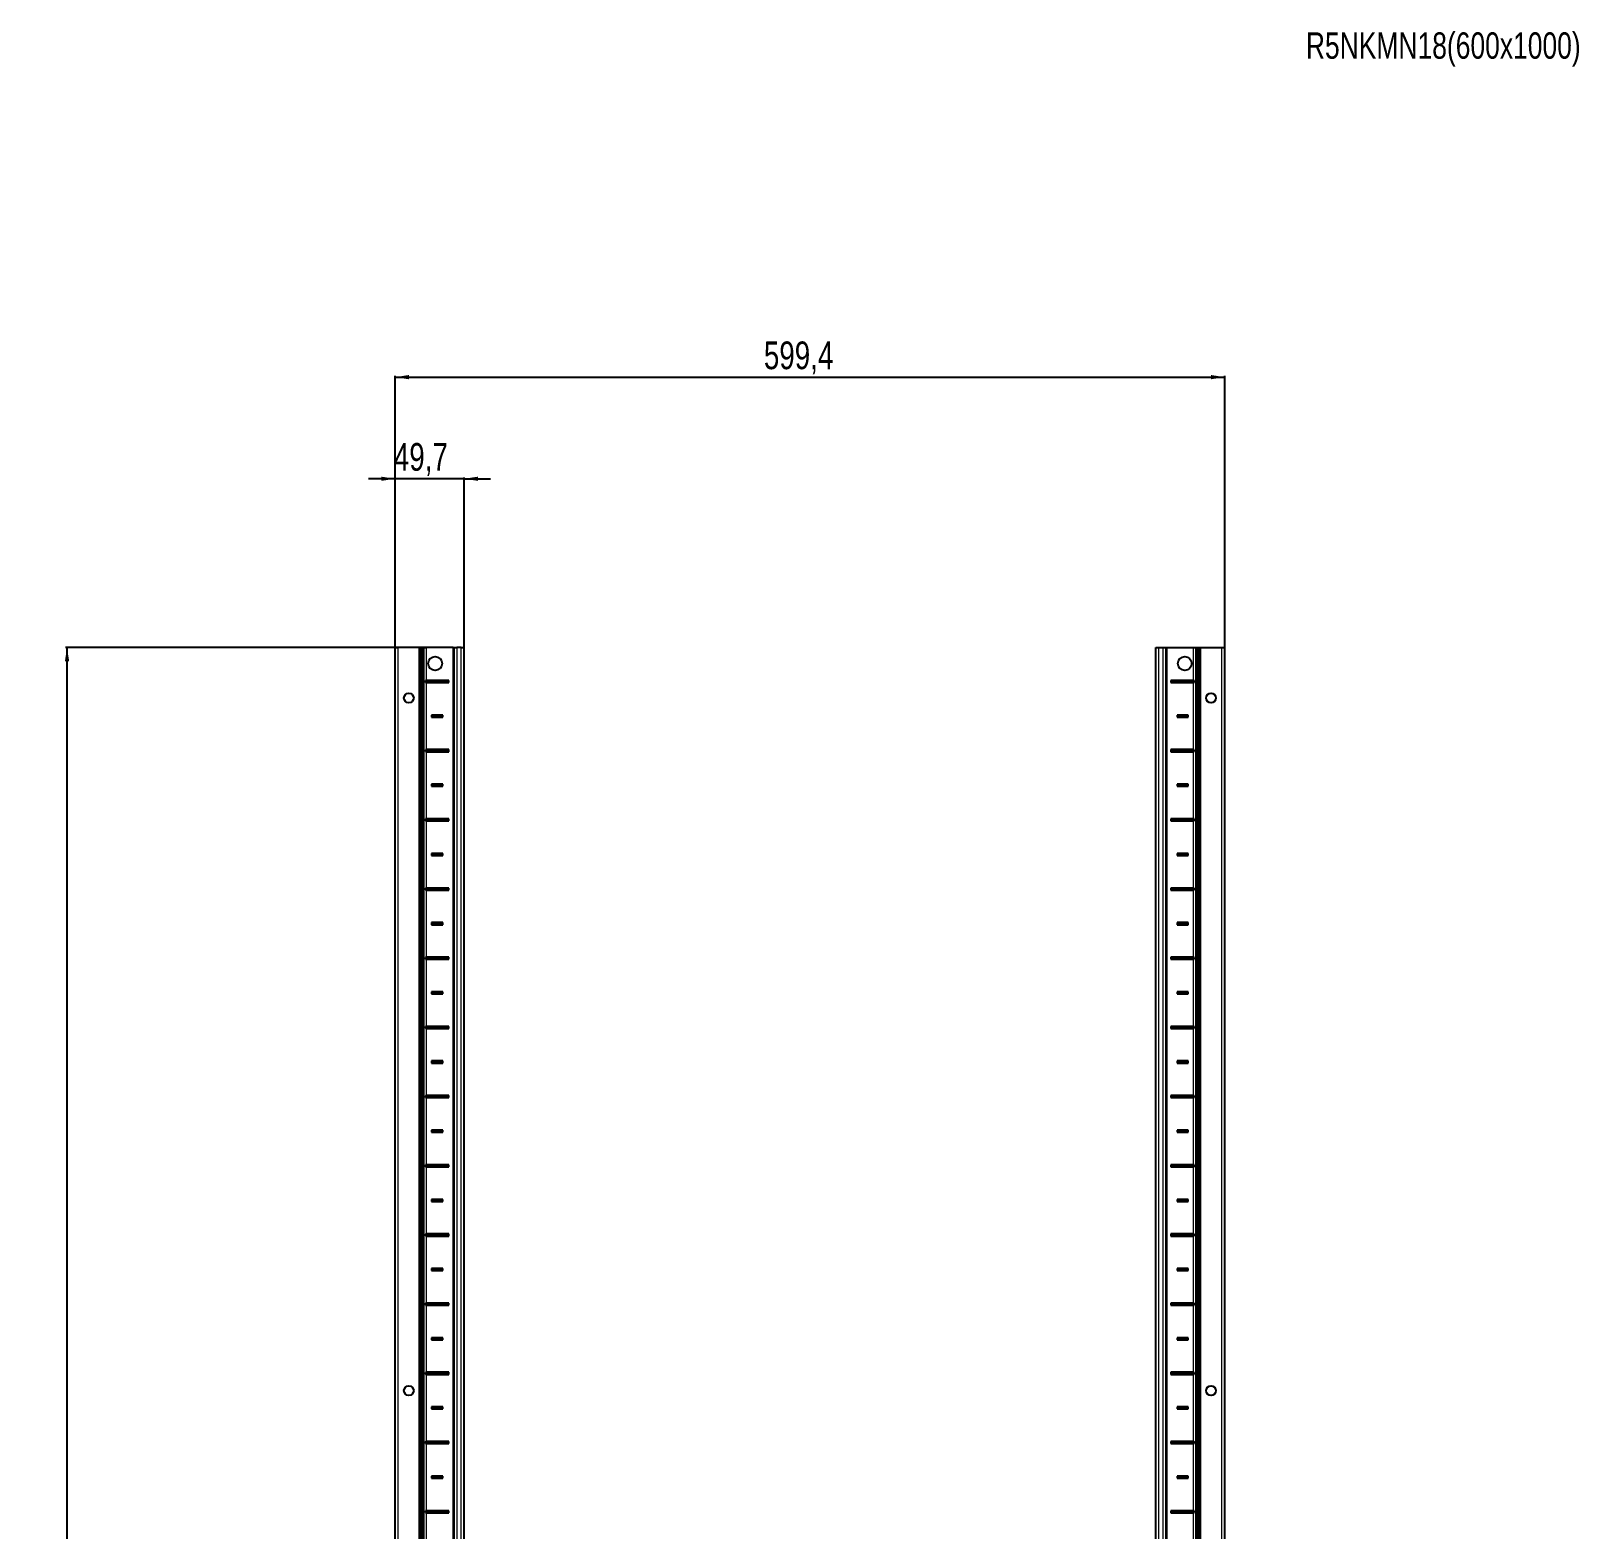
# Model space of a CAD drawing. Header units: millimetres. Extents: x -199 to 4666, y -2247 to 1507.
# Drawn here: x -199 to 919, y 210 to 1293 of the extents above; entities that cross this region are included whole.
import ezdxf

# ---------------------------------------------------------------- set-up
doc = ezdxf.new("R2010")
doc.units = ezdxf.units.MM
doc.layers.add('FORMAT', color=7, linetype='Continuous')
doc.styles.add('SLDTEXTSTYLE0', font='TXT', dxfattribs={"width": 0.75})
doc.dimstyles.new('SLDDIMSTYLE0', dxfattribs={"dimtxt": 20, "dimasz": 10, "dimexe": 0, "dimexo": 0.0625, "dimgap": 5, "dimtad": 2, "dimdec": 1, "dimrnd": 1e-09, "dimzin": 12, "dimdsep": 46, "dimtxsty": 'SLDTEXTSTYLE0', "dimsah": 1, "dimcen": 0.09, "dimadec": 0, "dimazin": 3, "dimtfac": 1, "dimtofl": 0, "dimtmove": 0, "dimatfit": 3, "dimfxl": 0, "dimfrac": 2, "dimtolj": 1, "dimtzin": 12, "dimarcsym": 0})
doc.dimstyles.new('SLDDIMSTYLE1', dxfattribs={"dimtxt": 20, "dimasz": 10, "dimexe": 0, "dimexo": 0.0625, "dimgap": 5, "dimtad": 2, "dimdec": 1, "dimrnd": 1e-09, "dimzin": 12, "dimdsep": 46, "dimtxsty": 'SLDTEXTSTYLE0', "dimsah": 1, "dimcen": 0.09, "dimadec": 0, "dimazin": 3, "dimtfac": 1, "dimtmove": 0, "dimatfit": 0, "dimfxl": 0, "dimfrac": 2, "dimtolj": 1, "dimtzin": 12, "dimarcsym": 0})

# ---------------------------------------------------------------- blocks, each defined once
blk = doc.blocks.new('_D')
at = {"layer": 'FORMAT'}
for p, q in [((86.4, 847.2), (-174.2, 847.2)), ((-173.2, 847.2), (-173.2, -851.8)), ((86.4, -851.8), (-174.2, -851.8))]:
    blk.add_line(p, q, dxfattribs=at)
for points in [[(-173.2, 847.2), (-174.7, 837.2), (-171.6, 837.2)], [(-173.2, -851.8), (-171.6, -841.8), (-174.7, -841.8)]]:
    blk.add_solid(points, dxfattribs=at)
at = {"layer": 'FORMAT', "insert": (-198.9, -31.8), "char_height": 20, "attachment_point": 1, "rotation": 90, "style": 'SLDTEXTSTYLE0'}
blk.add_mtext('1699', dxfattribs=at)
blk = doc.blocks.new('_D_1')
at = {"layer": 'FORMAT'}
for p, q in [((64, 847.2), (64, 1043.6)), ((64, 1042.6), (663.4, 1042.6)), ((663.4, 847.2), (663.4, 1043.6))]:
    blk.add_line(p, q, dxfattribs=at)
for points in [[(64, 1042.6), (74, 1041.1), (74, 1044.2)], [(663.4, 1042.6), (653.4, 1044.2), (653.4, 1041.1)]]:
    blk.add_solid(points, dxfattribs=at)
at = {"layer": 'FORMAT', "insert": (330.4, 1068.4), "char_height": 20, "attachment_point": 1, "style": 'SLDTEXTSTYLE0'}
blk.add_mtext('599,4', dxfattribs=at)
blk = doc.blocks.new('_D_2')
at = {"layer": 'FORMAT'}
for p, q in [((64, 969.2), (44.7, 969.2)), ((64, 847.2), (64, 970.2)), ((113.7, 969.2), (64, 969.2)), ((113.7, 847.2), (113.7, 970.2)), ((113.7, 969.2), (132.9, 969.2))]:
    blk.add_line(p, q, dxfattribs=at)
for points in [[(64, 969.2), (54, 970.7), (54, 967.7)], [(113.7, 969.2), (123.7, 967.7), (123.7, 970.7)]]:
    blk.add_solid(points, dxfattribs=at)
at = {"layer": 'FORMAT', "insert": (63, 995), "char_height": 20, "attachment_point": 1, "style": 'SLDTEXTSTYLE0'}
blk.add_mtext('49,7', dxfattribs=at)

msp = doc.modelspace()

# ---------------------------------------------------------------- linework, layer by layer
at = {"color": 7, "linetype": 'Continuous', "lineweight": 25}
for p, q in [((63.98, -851.79), (63.98, 847.21)), ((63.98, 847.21), (65.98, 847.21)), ((81.33, 847.21), (65.98, 847.21)), ((81.33, 847.21), (81.98, 847.21)), ((81.98, -851.79), (81.98, 847.21)), ((81.98, 847.21), (82.56, 847.21)), ((83.77, 847.21), (82.56, 847.21)), ((83.77, -851.79), (83.77, 847.21)), ((83.8, 847.21), (83.77, 847.21)), ((83.8, -851.79), (83.8, 847.21)), ((85.01, 847.21), (83.8, 847.21)), ((85.01, 847.21), (86.42, 847.21)), ((105.83, 847.21), (86.42, 847.21)), ((105.83, 847.21), (106.48, 847.21)), ((106.48, -851.79), (106.48, 847.21)), ((106.48, 847.21), (108.48, 847.21)), ((111.68, 847.21), (108.48, 847.21)), ((111.68, 847.21), (113.68, 847.21)), ((113.68, 847.21), (113.68, -851.79)), ((613.68, -851.79), (613.68, 847.21)), ((613.68, 847.21), (615.68, 847.21)), ((615.68, 847.21), (618.88, 847.21)), ((618.88, 847.21), (620.88, 847.21)), ((620.88, 847.21), (620.88, -851.79)), ((620.88, 847.21), (621.53, 847.21)), ((621.53, 847.21), (640.93, 847.21)), ((640.93, 847.21), (642.34, 847.21)), ((642.34, 847.21), (643.55, 847.21)), ((643.55, 847.21), (643.55, -851.79)), ((643.55, 847.21), (643.58, 847.21)), ((643.58, 847.21), (643.58, -851.79)), ((643.58, 847.21), (644.79, 847.21)), ((644.79, 847.21), (645.38, 847.21)), ((645.38, 847.21), (645.38, -851.79)), ((645.38, 847.21), (646.03, 847.21)), ((646.03, 847.21), (661.38, 847.21)), ((661.38, 847.21), (663.38, 847.21)), ((663.38, 847.21), (663.38, -851.79)), ((85.93, 823.35), (85.93, 822.06)), ((86.58, 822.71), (85.93, 823.35)), ((86.58, 822.71), (85.93, 822.06)), ((102.83, 823.46), (86.42, 823.46)), ((86.42, 821.96), (102.83, 821.96)), ((102.08, 822.71), (86.58, 822.71)), ((102.08, 822.71), (102.83, 823.46)), ((102.08, 822.71), (102.83, 821.96)), ((102.83, 821.96), (102.83, 823.46)), ((625.28, 822.71), (624.53, 823.46)), ((640.93, 823.46), (624.53, 823.46)), ((624.53, 823.46), (624.53, 821.96)), ((625.28, 822.71), (624.53, 821.96)), ((624.53, 821.96), (640.93, 821.96)), ((625.28, 822.71), (640.78, 822.71)), ((640.78, 822.71), (641.42, 823.35)), ((640.78, 822.71), (641.42, 822.06)), ((641.42, 822.06), (641.42, 823.35)), ((98.33, 798.46), (90.33, 798.46)), ((90.33, 798.46), (90.33, 796.96)), ((91.08, 797.71), (90.33, 798.46)), ((91.08, 797.71), (90.33, 796.96)), ((90.33, 796.96), (98.33, 796.96)), ((97.58, 797.71), (91.08, 797.71)), ((97.58, 797.71), (98.33, 798.46)), ((97.58, 797.71), (98.33, 796.96)), ((98.33, 796.96), (98.33, 798.46)), ((629.78, 797.71), (629.03, 798.46)), ((637.03, 798.46), (629.03, 798.46)), ((629.03, 798.46), (629.03, 796.96)), ((629.78, 797.71), (629.03, 796.96)), ((629.03, 796.96), (637.03, 796.96)), ((629.78, 797.71), (636.28, 797.71)), ((636.28, 797.71), (637.03, 798.46)), ((636.28, 797.71), (637.03, 796.96)), ((637.03, 796.96), (637.03, 798.46)), ((85.93, 773.35), (85.93, 772.06)), ((86.58, 772.71), (85.93, 773.35)), ((86.58, 772.71), (85.93, 772.06)), ((102.83, 773.46), (86.42, 773.46)), ((86.42, 771.96), (102.83, 771.96)), ((102.08, 772.71), (86.58, 772.71)), ((102.08, 772.71), (102.83, 773.46)), ((102.08, 772.71), (102.83, 771.96)), ((102.83, 771.96), (102.83, 773.46)), ((625.28, 772.71), (624.53, 773.46)), ((640.93, 773.46), (624.53, 773.46)), ((624.53, 773.46), (624.53, 771.96)), ((625.28, 772.71), (624.53, 771.96)), ((624.53, 771.96), (640.93, 771.96)), ((625.28, 772.71), (640.78, 772.71)), ((640.78, 772.71), (641.42, 773.35)), ((640.78, 772.71), (641.42, 772.06)), ((641.42, 772.06), (641.42, 773.35)), ((98.33, 748.46), (90.33, 748.46)), ((90.33, 748.46), (90.33, 746.96)), ((91.08, 747.71), (90.33, 748.46)), ((91.08, 747.71), (90.33, 746.96)), ((90.33, 746.96), (98.33, 746.96)), ((97.58, 747.71), (91.08, 747.71)), ((97.58, 747.71), (98.33, 748.46)), ((97.58, 747.71), (98.33, 746.96)), ((98.33, 746.96), (98.33, 748.46)), ((629.78, 747.71), (629.03, 748.46)), ((629.03, 748.46), (629.03, 746.96)), ((637.03, 748.46), (629.03, 748.46)), ((629.78, 747.71), (629.03, 746.96)), ((629.03, 746.96), (637.03, 746.96)), ((629.78, 747.71), (636.28, 747.71)), ((636.28, 747.71), (637.03, 748.46)), ((636.28, 747.71), (637.03, 746.96)), ((637.03, 746.96), (637.03, 748.46)), ((85.93, 723.35), (85.93, 722.06)), ((86.58, 722.71), (85.93, 723.35)), ((86.58, 722.71), (85.93, 722.06)), ((102.83, 723.46), (86.42, 723.46)), ((86.42, 721.96), (102.83, 721.96)), ((102.08, 722.71), (86.58, 722.71)), ((102.08, 722.71), (102.83, 723.46)), ((102.08, 722.71), (102.83, 721.96)), ((102.83, 721.96), (102.83, 723.46)), ((625.28, 722.71), (624.53, 723.46)), ((640.93, 723.46), (624.53, 723.46)), ((624.53, 723.46), (624.53, 721.96)), ((625.28, 722.71), (624.53, 721.96)), ((624.53, 721.96), (640.93, 721.96)), ((625.28, 722.71), (640.78, 722.71)), ((640.78, 722.71), (641.42, 723.35)), ((640.78, 722.71), (641.42, 722.06)), ((641.42, 722.06), (641.42, 723.35)), ((98.33, 698.46), (90.33, 698.46)), ((90.33, 698.46), (90.33, 696.96)), ((91.08, 697.71), (90.33, 698.46)), ((91.08, 697.71), (90.33, 696.96)), ((90.33, 696.96), (98.33, 696.96)), ((97.58, 697.71), (91.08, 697.71)), ((97.58, 697.71), (98.33, 698.46)), ((97.58, 697.71), (98.33, 696.96)), ((98.33, 696.96), (98.33, 698.46)), ((629.78, 697.71), (629.03, 698.46)), ((637.03, 698.46), (629.03, 698.46)), ((629.03, 698.46), (629.03, 696.96)), ((629.78, 697.71), (629.03, 696.96)), ((629.03, 696.96), (637.03, 696.96)), ((629.78, 697.71), (636.28, 697.71)), ((636.28, 697.71), (637.03, 698.46)), ((636.28, 697.71), (637.03, 696.96)), ((637.03, 696.96), (637.03, 698.46)), ((85.93, 673.35), (85.93, 672.06)), ((86.58, 672.71), (85.93, 673.35)), ((86.58, 672.71), (85.93, 672.06)), ((102.83, 673.46), (86.42, 673.46)), ((86.42, 671.96), (102.83, 671.96)), ((102.08, 672.71), (86.58, 672.71)), ((102.08, 672.71), (102.83, 673.46)), ((102.08, 672.71), (102.83, 671.96)), ((102.83, 671.96), (102.83, 673.46)), ((625.28, 672.71), (624.53, 673.46)), ((640.93, 673.46), (624.53, 673.46)), ((624.53, 673.46), (624.53, 671.96)), ((625.28, 672.71), (624.53, 671.96)), ((624.53, 671.96), (640.93, 671.96)), ((625.28, 672.71), (640.78, 672.71)), ((640.78, 672.71), (641.42, 673.35)), ((640.78, 672.71), (641.42, 672.06)), ((641.42, 672.06), (641.42, 673.35)), ((98.33, 648.46), (90.33, 648.46)), ((90.33, 648.46), (90.33, 646.96)), ((91.08, 647.71), (90.33, 648.46)), ((91.08, 647.71), (90.33, 646.96)), ((90.33, 646.96), (98.33, 646.96)), ((97.58, 647.71), (91.08, 647.71)), ((97.58, 647.71), (98.33, 648.46)), ((97.58, 647.71), (98.33, 646.96)), ((98.33, 646.96), (98.33, 648.46)), ((629.78, 647.71), (629.03, 648.46)), ((629.03, 648.46), (629.03, 646.96)), ((637.03, 648.46), (629.03, 648.46)), ((629.78, 647.71), (629.03, 646.96)), ((629.03, 646.96), (637.03, 646.96)), ((629.78, 647.71), (636.28, 647.71)), ((636.28, 647.71), (637.03, 648.46)), ((636.28, 647.71), (637.03, 646.96)), ((637.03, 646.96), (637.03, 648.46)), ((85.93, 623.35), (85.93, 622.06)), ((86.58, 622.71), (85.93, 623.35)), ((86.58, 622.71), (85.93, 622.06)), ((102.83, 623.46), (86.42, 623.46)), ((86.42, 621.96), (102.83, 621.96)), ((102.08, 622.71), (86.58, 622.71)), ((102.08, 622.71), (102.83, 623.46)), ((102.08, 622.71), (102.83, 621.96)), ((102.83, 621.96), (102.83, 623.46)), ((625.28, 622.71), (624.53, 623.46)), ((640.93, 623.46), (624.53, 623.46)), ((624.53, 623.46), (624.53, 621.96)), ((625.28, 622.71), (624.53, 621.96)), ((624.53, 621.96), (640.93, 621.96)), ((625.28, 622.71), (640.78, 622.71)), ((640.78, 622.71), (641.42, 623.35)), ((640.78, 622.71), (641.42, 622.06)), ((641.42, 622.06), (641.42, 623.35)), ((98.33, 598.46), (90.33, 598.46)), ((90.33, 598.46), (90.33, 596.96)), ((91.08, 597.71), (90.33, 598.46)), ((91.08, 597.71), (90.33, 596.96)), ((90.33, 596.96), (98.33, 596.96)), ((97.58, 597.71), (91.08, 597.71)), ((97.58, 597.71), (98.33, 598.46)), ((97.58, 597.71), (98.33, 596.96)), ((98.33, 596.96), (98.33, 598.46)), ((629.78, 597.71), (629.03, 598.46)), ((629.03, 598.46), (629.03, 596.96)), ((637.03, 598.46), (629.03, 598.46)), ((629.78, 597.71), (629.03, 596.96)), ((629.03, 596.96), (637.03, 596.96)), ((629.78, 597.71), (636.28, 597.71)), ((636.28, 597.71), (637.03, 598.46)), ((636.28, 597.71), (637.03, 596.96)), ((637.03, 596.96), (637.03, 598.46)), ((85.93, 573.35), (85.93, 572.06)), ((86.58, 572.71), (85.93, 573.35)), ((86.58, 572.71), (85.93, 572.06)), ((102.83, 573.46), (86.42, 573.46)), ((86.42, 571.96), (102.83, 571.96)), ((102.08, 572.71), (86.58, 572.71)), ((102.08, 572.71), (102.83, 573.46)), ((102.08, 572.71), (102.83, 571.96)), ((102.83, 571.96), (102.83, 573.46)), ((640.93, 573.46), (624.53, 573.46)), ((624.53, 573.46), (624.53, 571.96)), ((625.28, 572.71), (624.53, 573.46)), ((625.28, 572.71), (624.53, 571.96)), ((624.53, 571.96), (640.93, 571.96)), ((625.28, 572.71), (640.78, 572.71)), ((640.78, 572.71), (641.42, 573.35)), ((640.78, 572.71), (641.42, 572.06)), ((641.42, 572.06), (641.42, 573.35)), ((98.33, 548.46), (90.33, 548.46)), ((90.33, 548.46), (90.33, 546.96)), ((91.08, 547.71), (90.33, 548.46)), ((97.58, 547.71), (98.33, 548.46)), ((98.33, 546.96), (98.33, 548.46)), ((629.78, 547.71), (629.03, 548.46)), ((629.03, 548.46), (629.03, 546.96)), ((637.03, 548.46), (629.03, 548.46)), ((636.28, 547.71), (637.03, 548.46)), ((637.03, 546.96), (637.03, 548.46)), ((91.08, 547.71), (90.33, 546.96)), ((90.33, 546.96), (98.33, 546.96)), ((97.58, 547.71), (91.08, 547.71)), ((97.58, 547.71), (98.33, 546.96)), ((629.78, 547.71), (629.03, 546.96)), ((629.03, 546.96), (637.03, 546.96)), ((629.78, 547.71), (636.28, 547.71)), ((636.28, 547.71), (637.03, 546.96)), ((85.93, 523.35), (85.93, 522.06)), ((86.58, 522.71), (85.93, 523.35)), ((86.58, 522.71), (85.93, 522.06)), ((102.83, 523.46), (86.42, 523.46)), ((86.42, 521.96), (102.83, 521.96)), ((102.08, 522.71), (86.58, 522.71)), ((102.08, 522.71), (102.83, 523.46)), ((102.08, 522.71), (102.83, 521.96)), ((102.83, 521.96), (102.83, 523.46)), ((625.28, 522.71), (624.53, 523.46)), ((640.93, 523.46), (624.53, 523.46)), ((624.53, 523.46), (624.53, 521.96)), ((625.28, 522.71), (624.53, 521.96)), ((624.53, 521.96), (640.93, 521.96)), ((625.28, 522.71), (640.78, 522.71)), ((640.78, 522.71), (641.42, 523.35)), ((640.78, 522.71), (641.42, 522.06)), ((641.42, 522.06), (641.42, 523.35)), ((98.33, 498.46), (90.33, 498.46)), ((90.33, 498.46), (90.33, 496.96)), ((91.08, 497.71), (90.33, 498.46)), ((91.08, 497.71), (90.33, 496.96)), ((90.33, 496.96), (98.33, 496.96)), ((97.58, 497.71), (91.08, 497.71)), ((97.58, 497.71), (98.33, 498.46)), ((97.58, 497.71), (98.33, 496.96)), ((98.33, 496.96), (98.33, 498.46)), ((629.78, 497.71), (629.03, 498.46)), ((637.03, 498.46), (629.03, 498.46)), ((629.03, 498.46), (629.03, 496.96)), ((629.78, 497.71), (629.03, 496.96)), ((629.03, 496.96), (637.03, 496.96)), ((629.78, 497.71), (636.28, 497.71)), ((636.28, 497.71), (637.03, 498.46)), ((636.28, 497.71), (637.03, 496.96)), ((637.03, 496.96), (637.03, 498.46)), ((85.93, 473.35), (85.93, 472.06)), ((86.58, 472.71), (85.93, 473.35)), ((86.58, 472.71), (85.93, 472.06)), ((102.83, 473.46), (86.42, 473.46)), ((86.42, 471.96), (102.83, 471.96)), ((102.08, 472.71), (86.58, 472.71)), ((102.08, 472.71), (102.83, 473.46)), ((102.08, 472.71), (102.83, 471.96)), ((102.83, 471.96), (102.83, 473.46)), ((625.28, 472.71), (624.53, 473.46)), ((640.93, 473.46), (624.53, 473.46)), ((624.53, 473.46), (624.53, 471.96)), ((625.28, 472.71), (624.53, 471.96)), ((624.53, 471.96), (640.93, 471.96)), ((625.28, 472.71), (640.78, 472.71)), ((640.78, 472.71), (641.42, 473.35)), ((640.78, 472.71), (641.42, 472.06)), ((641.42, 472.06), (641.42, 473.35)), ((98.33, 448.46), (90.33, 448.46)), ((90.33, 448.46), (90.33, 446.96)), ((91.08, 447.71), (90.33, 448.46)), ((91.08, 447.71), (90.33, 446.96)), ((97.58, 447.71), (91.08, 447.71)), ((97.58, 447.71), (98.33, 448.46)), ((97.58, 447.71), (98.33, 446.96)), ((98.33, 446.96), (98.33, 448.46)), ((637.03, 448.46), (629.03, 448.46)), ((629.03, 448.46), (629.03, 446.96)), ((629.78, 447.71), (629.03, 448.46)), ((629.78, 447.71), (629.03, 446.96)), ((629.78, 447.71), (636.28, 447.71)), ((636.28, 447.71), (637.03, 448.46)), ((636.28, 447.71), (637.03, 446.96)), ((637.03, 446.96), (637.03, 448.46)), ((90.33, 446.96), (98.33, 446.96)), ((629.03, 446.96), (637.03, 446.96)), ((85.93, 423.35), (85.93, 422.06)), ((86.58, 422.71), (85.93, 423.35)), ((86.58, 422.71), (85.93, 422.06)), ((102.83, 423.46), (86.42, 423.46)), ((86.42, 421.96), (102.83, 421.96)), ((102.08, 422.71), (86.58, 422.71)), ((102.08, 422.71), (102.83, 423.46)), ((102.08, 422.71), (102.83, 421.96)), ((102.83, 421.96), (102.83, 423.46)), ((640.93, 423.46), (624.53, 423.46)), ((624.53, 423.46), (624.53, 421.96)), ((625.28, 422.71), (624.53, 423.46)), ((625.28, 422.71), (624.53, 421.96)), ((624.53, 421.96), (640.93, 421.96)), ((625.28, 422.71), (640.78, 422.71)), ((640.78, 422.71), (641.42, 423.35)), ((640.78, 422.71), (641.42, 422.06)), ((641.42, 422.06), (641.42, 423.35)), ((98.33, 398.46), (90.33, 398.46)), ((90.33, 398.46), (90.33, 396.96)), ((91.08, 397.71), (90.33, 398.46)), ((91.08, 397.71), (90.33, 396.96)), ((90.33, 396.96), (98.33, 396.96)), ((97.58, 397.71), (91.08, 397.71)), ((97.58, 397.71), (98.33, 398.46)), ((97.58, 397.71), (98.33, 396.96)), ((98.33, 396.96), (98.33, 398.46)), ((637.03, 398.46), (629.03, 398.46)), ((629.03, 398.46), (629.03, 396.96)), ((629.78, 397.71), (629.03, 398.46)), ((629.78, 397.71), (629.03, 396.96)), ((629.03, 396.96), (637.03, 396.96)), ((629.78, 397.71), (636.28, 397.71)), ((636.28, 397.71), (637.03, 398.46)), ((636.28, 397.71), (637.03, 396.96)), ((637.03, 396.96), (637.03, 398.46)), ((85.93, 373.35), (85.93, 372.06)), ((86.58, 372.71), (85.93, 373.35)), ((86.58, 372.71), (85.93, 372.06)), ((102.83, 373.46), (86.42, 373.46)), ((86.42, 371.96), (102.83, 371.96)), ((102.08, 372.71), (86.58, 372.71)), ((102.08, 372.71), (102.83, 373.46)), ((102.08, 372.71), (102.83, 371.96)), ((102.83, 371.96), (102.83, 373.46)), ((640.93, 373.46), (624.53, 373.46)), ((624.53, 373.46), (624.53, 371.96)), ((625.28, 372.71), (624.53, 373.46)), ((625.28, 372.71), (624.53, 371.96)), ((624.53, 371.96), (640.93, 371.96)), ((625.28, 372.71), (640.78, 372.71)), ((640.78, 372.71), (641.42, 373.35)), ((640.78, 372.71), (641.42, 372.06)), ((641.42, 372.06), (641.42, 373.35)), ((98.33, 348.46), (90.33, 348.46)), ((90.33, 348.46), (90.33, 346.96)), ((91.08, 347.71), (90.33, 348.46)), ((91.08, 347.71), (90.33, 346.96)), ((90.33, 346.96), (98.33, 346.96)), ((97.58, 347.71), (91.08, 347.71)), ((97.58, 347.71), (98.33, 348.46)), ((97.58, 347.71), (98.33, 346.96)), ((98.33, 346.96), (98.33, 348.46)), ((637.03, 348.46), (629.03, 348.46)), ((629.03, 348.46), (629.03, 346.96)), ((629.78, 347.71), (629.03, 348.46)), ((629.78, 347.71), (629.03, 346.96)), ((629.03, 346.96), (637.03, 346.96)), ((629.78, 347.71), (636.28, 347.71)), ((636.28, 347.71), (637.03, 348.46)), ((636.28, 347.71), (637.03, 346.96)), ((637.03, 346.96), (637.03, 348.46)), ((85.93, 323.35), (85.93, 322.06)), ((86.58, 322.71), (85.93, 323.35)), ((86.58, 322.71), (85.93, 322.06)), ((102.83, 323.46), (86.42, 323.46)), ((86.42, 321.96), (102.83, 321.96)), ((102.08, 322.71), (86.58, 322.71)), ((102.08, 322.71), (102.83, 323.46)), ((102.08, 322.71), (102.83, 321.96)), ((102.83, 321.96), (102.83, 323.46)), ((640.93, 323.46), (624.53, 323.46)), ((624.53, 323.46), (624.53, 321.96)), ((625.28, 322.71), (624.53, 323.46)), ((625.28, 322.71), (624.53, 321.96)), ((624.53, 321.96), (640.93, 321.96)), ((625.28, 322.71), (640.78, 322.71)), ((640.78, 322.71), (641.42, 323.35)), ((640.78, 322.71), (641.42, 322.06)), ((641.42, 322.06), (641.42, 323.35)), ((98.33, 298.46), (90.33, 298.46)), ((90.33, 298.46), (90.33, 296.96)), ((91.08, 297.71), (90.33, 298.46)), ((91.08, 297.71), (90.33, 296.96)), ((90.33, 296.96), (98.33, 296.96)), ((97.58, 297.71), (91.08, 297.71)), ((97.58, 297.71), (98.33, 298.46)), ((97.58, 297.71), (98.33, 296.96)), ((98.33, 296.96), (98.33, 298.46)), ((637.03, 298.46), (629.03, 298.46)), ((629.03, 298.46), (629.03, 296.96)), ((629.78, 297.71), (629.03, 298.46)), ((629.78, 297.71), (629.03, 296.96)), ((629.03, 296.96), (637.03, 296.96)), ((629.78, 297.71), (636.28, 297.71)), ((636.28, 297.71), (637.03, 298.46)), ((636.28, 297.71), (637.03, 296.96)), ((637.03, 296.96), (637.03, 298.46)), ((85.93, 273.35), (85.93, 272.06)), ((86.58, 272.71), (85.93, 273.35)), ((86.58, 272.71), (85.93, 272.06)), ((102.83, 273.46), (86.42, 273.46)), ((86.42, 271.96), (102.83, 271.96)), ((102.08, 272.71), (86.58, 272.71)), ((102.08, 272.71), (102.83, 273.46)), ((102.08, 272.71), (102.83, 271.96)), ((102.83, 271.96), (102.83, 273.46)), ((640.93, 273.46), (624.53, 273.46)), ((624.53, 273.46), (624.53, 271.96)), ((625.28, 272.71), (624.53, 273.46)), ((625.28, 272.71), (624.53, 271.96)), ((624.53, 271.96), (640.93, 271.96)), ((625.28, 272.71), (640.78, 272.71)), ((640.78, 272.71), (641.42, 273.35)), ((640.78, 272.71), (641.42, 272.06)), ((641.42, 272.06), (641.42, 273.35)), ((98.33, 248.46), (90.33, 248.46)), ((90.33, 248.46), (90.33, 246.96)), ((91.08, 247.71), (90.33, 248.46)), ((91.08, 247.71), (90.33, 246.96)), ((90.33, 246.96), (98.33, 246.96)), ((97.58, 247.71), (91.08, 247.71)), ((97.58, 247.71), (98.33, 248.46)), ((97.58, 247.71), (98.33, 246.96)), ((98.33, 246.96), (98.33, 248.46)), ((637.03, 248.46), (629.03, 248.46)), ((629.03, 248.46), (629.03, 246.96)), ((629.78, 247.71), (629.03, 248.46)), ((629.78, 247.71), (629.03, 246.96)), ((629.03, 246.96), (637.03, 246.96)), ((629.78, 247.71), (636.28, 247.71)), ((636.28, 247.71), (637.03, 248.46)), ((636.28, 247.71), (637.03, 246.96)), ((637.03, 246.96), (637.03, 248.46)), ((85.93, 223.35), (85.93, 222.06)), ((86.58, 222.71), (85.93, 223.35)), ((86.58, 222.71), (85.93, 222.06)), ((102.83, 223.46), (86.42, 223.46)), ((86.42, 221.96), (102.83, 221.96)), ((102.08, 222.71), (86.58, 222.71)), ((102.08, 222.71), (102.83, 223.46)), ((102.08, 222.71), (102.83, 221.96)), ((102.83, 221.96), (102.83, 223.46)), ((640.93, 223.46), (624.53, 223.46)), ((624.53, 223.46), (624.53, 221.96)), ((625.28, 222.71), (624.53, 223.46)), ((625.28, 222.71), (624.53, 221.96)), ((624.53, 221.96), (640.93, 221.96)), ((625.28, 222.71), (640.78, 222.71)), ((640.78, 222.71), (641.42, 223.35)), ((640.78, 222.71), (641.42, 222.06)), ((641.42, 222.06), (641.42, 223.35))]:
    msp.add_line(p, q, dxfattribs=at)
at = {"color": 8, "linetype": 'Continuous', "lineweight": 18}
for p, q in [((65.98, 847.21), (65.98, -851.79)), ((81.33, -851.79), (81.33, 847.21)), ((82.56, 847.21), (82.56, -851.79)), ((85.01, -851.79), (85.01, 847.21)), ((86.42, 847.21), (86.42, 823.46)), ((105.83, -851.79), (105.83, 847.21)), ((108.48, 847.21), (108.48, -851.79)), ((111.68, -851.79), (111.68, 847.21)), ((615.68, 847.21), (615.68, -851.79)), ((618.88, -851.79), (618.88, 847.21)), ((621.53, 847.21), (621.53, -851.79)), ((640.93, 823.46), (640.93, 847.21)), ((642.34, 847.21), (642.34, -851.79)), ((644.79, -851.79), (644.79, 847.21)), ((646.03, 847.21), (646.03, -851.79)), ((661.38, -851.79), (661.38, 847.21)), ((86.42, 821.96), (86.42, 773.46)), ((640.93, 773.46), (640.93, 821.96)), ((86.42, 771.96), (86.42, 723.46)), ((640.93, 723.46), (640.93, 771.96)), ((86.42, 721.96), (86.42, 673.46)), ((640.93, 673.46), (640.93, 721.96)), ((86.42, 671.96), (86.42, 623.46)), ((640.93, 623.46), (640.93, 671.96)), ((86.42, 621.96), (86.42, 573.46)), ((640.93, 573.46), (640.93, 621.96)), ((86.42, 571.96), (86.42, 523.46)), ((640.93, 523.46), (640.93, 571.96)), ((86.42, 521.96), (86.42, 473.46)), ((640.93, 473.46), (640.93, 521.96)), ((86.42, 471.96), (86.42, 423.46)), ((640.93, 423.46), (640.93, 471.96)), ((86.42, 421.96), (86.42, 373.46)), ((640.93, 373.46), (640.93, 421.96)), ((86.42, 371.96), (86.42, 323.46)), ((640.93, 323.46), (640.93, 371.96)), ((86.42, 321.96), (86.42, 273.46)), ((640.93, 273.46), (640.93, 321.96)), ((86.42, 271.96), (86.42, 223.46)), ((640.93, 223.46), (640.93, 271.96)), ((86.42, 221.96), (86.42, 173.46)), ((640.93, 173.46), (640.93, 221.96))]:
    msp.add_line(p, q, dxfattribs=at)
at = {"color": 7, "linetype": 'Continuous', "lineweight": 25}
for centre, radius in [((92.83, 835.71), 5), ((634.53, 835.71), 5), ((73.83, 810.71), 3.5), ((653.53, 810.71), 3.5), ((73.83, 310.21), 3.5), ((653.53, 310.21), 3.5)]:
    msp.add_circle(centre, radius, dxfattribs=at)
for centre, start_param, end_param in [((86.42, 819.99), 0, 0.2482694), ((86.42, 825.42), 2.8933233, 3.1415927), ((640.93, 819.99), 6.0349159, 6.2831853), ((640.93, 825.42), 3.1415927, 3.389862), ((86.42, 769.99), 0, 0.2482694), ((86.42, 775.42), 2.8933233, 3.1415927), ((640.93, 769.99), 6.0349159, 6.2831853), ((640.93, 775.42), 3.1415927, 3.389862), ((86.42, 719.99), 0, 0.2482694), ((86.42, 725.42), 2.8933233, 3.1415927), ((640.93, 719.99), 6.0349159, 6.2831853), ((640.93, 725.42), 3.1415927, 3.389862), ((86.42, 669.99), 0, 0.2482694), ((86.42, 675.42), 2.8933233, 3.1415927), ((640.93, 669.99), 6.0349159, 6.2831853), ((640.93, 675.42), 3.1415927, 3.389862), ((86.42, 619.99), 0, 0.2482694), ((86.42, 625.42), 2.8933233, 3.1415927), ((640.93, 619.99), 6.0349159, 6.2831853), ((640.93, 625.42), 3.1415927, 3.389862), ((86.42, 569.99), 0, 0.2482694), ((86.42, 575.42), 2.8933233, 3.1415927), ((640.93, 569.99), 6.0349159, 6.2831853), ((640.93, 575.42), 3.1415927, 3.389862), ((86.42, 519.99), 0, 0.2482694), ((86.42, 525.42), 2.8933233, 3.1415927), ((640.93, 519.99), 6.0349159, 6.2831853), ((640.93, 525.42), 3.1415927, 3.389862), ((86.42, 469.99), 0, 0.2482694), ((86.42, 475.42), 2.8933233, 3.1415927), ((640.93, 469.99), 6.0349159, 6.2831853), ((640.93, 475.42), 3.1415927, 3.389862), ((86.42, 419.99), 0, 0.2482694), ((86.42, 425.42), 2.8933233, 3.1415927), ((640.93, 419.99), 6.0349159, 6.2831853), ((640.93, 425.42), 3.1415927, 3.389862), ((86.42, 369.99), 0, 0.2482694), ((86.42, 375.42), 2.8933233, 3.1415927), ((640.93, 369.99), 6.0349159, 6.2831853), ((640.93, 375.42), 3.1415927, 3.389862), ((86.42, 319.99), 0, 0.2482694), ((86.42, 325.42), 2.8933233, 3.1415927), ((640.93, 319.99), 6.0349159, 6.2831853), ((640.93, 325.42), 3.1415927, 3.389862), ((86.42, 269.99), 0, 0.2482694), ((86.42, 275.42), 2.8933233, 3.1415927), ((640.93, 269.99), 6.0349159, 6.2831853), ((640.93, 275.42), 3.1415927, 3.389862), ((86.42, 219.99), 0, 0.2482694), ((86.42, 225.42), 2.8933233, 3.1415927), ((640.93, 219.99), 6.0349159, 6.2831853), ((640.93, 225.42), 3.1415927, 3.389862)]:
    msp.add_ellipse(centre, major_axis=(0, 3.46), ratio=0.5773503, start_param=start_param, end_param=end_param, dxfattribs=at)

# ---------------------------------------------------------------- texts
at = {"layer": 'FORMAT', "insert": (722.07, 1291.8), "char_height": 19.05, "attachment_point": 1, "style": 'SLDTEXTSTYLE0'}
msp.add_mtext('R5NKMN18(600x1000)', dxfattribs=at)

# ---------------------------------------------------------------- dimensions: what is measured, and where the dimension line sits
at = {"layer": 'FORMAT'}
for base, p1, p2, angle, picture, middle in [((663.38, 1042.62), (63.98, 847.21), (663.38, 847.21), 0, '_D_1', (363.68, 1042.62)), ((-173.15, -851.79), (86.42, 847.21), (86.42, -851.79), 90, '_D', (-173.15, -2.29))]:
    dim = msp.add_linear_dim(base=base, p1=p1, p2=p2, angle=angle, dimstyle='SLDDIMSTYLE0', dxfattribs=at)
    dim.commit()
    dim.dimension.update_dxf_attribs({"geometry": picture, "text_midpoint": middle, "dimtype": 160})
dim = msp.add_linear_dim(base=(63.98, 969.21), p1=(113.68, 847.21), p2=(63.98, 847.21), dimstyle='SLDDIMSTYLE1', dxfattribs=at)
dim.commit()
dim.dimension.update_dxf_attribs({"geometry": '_D_2', "text_midpoint": (88.83, 969.21), "dimtype": 160})

doc.saveas('drawing.dxf')
